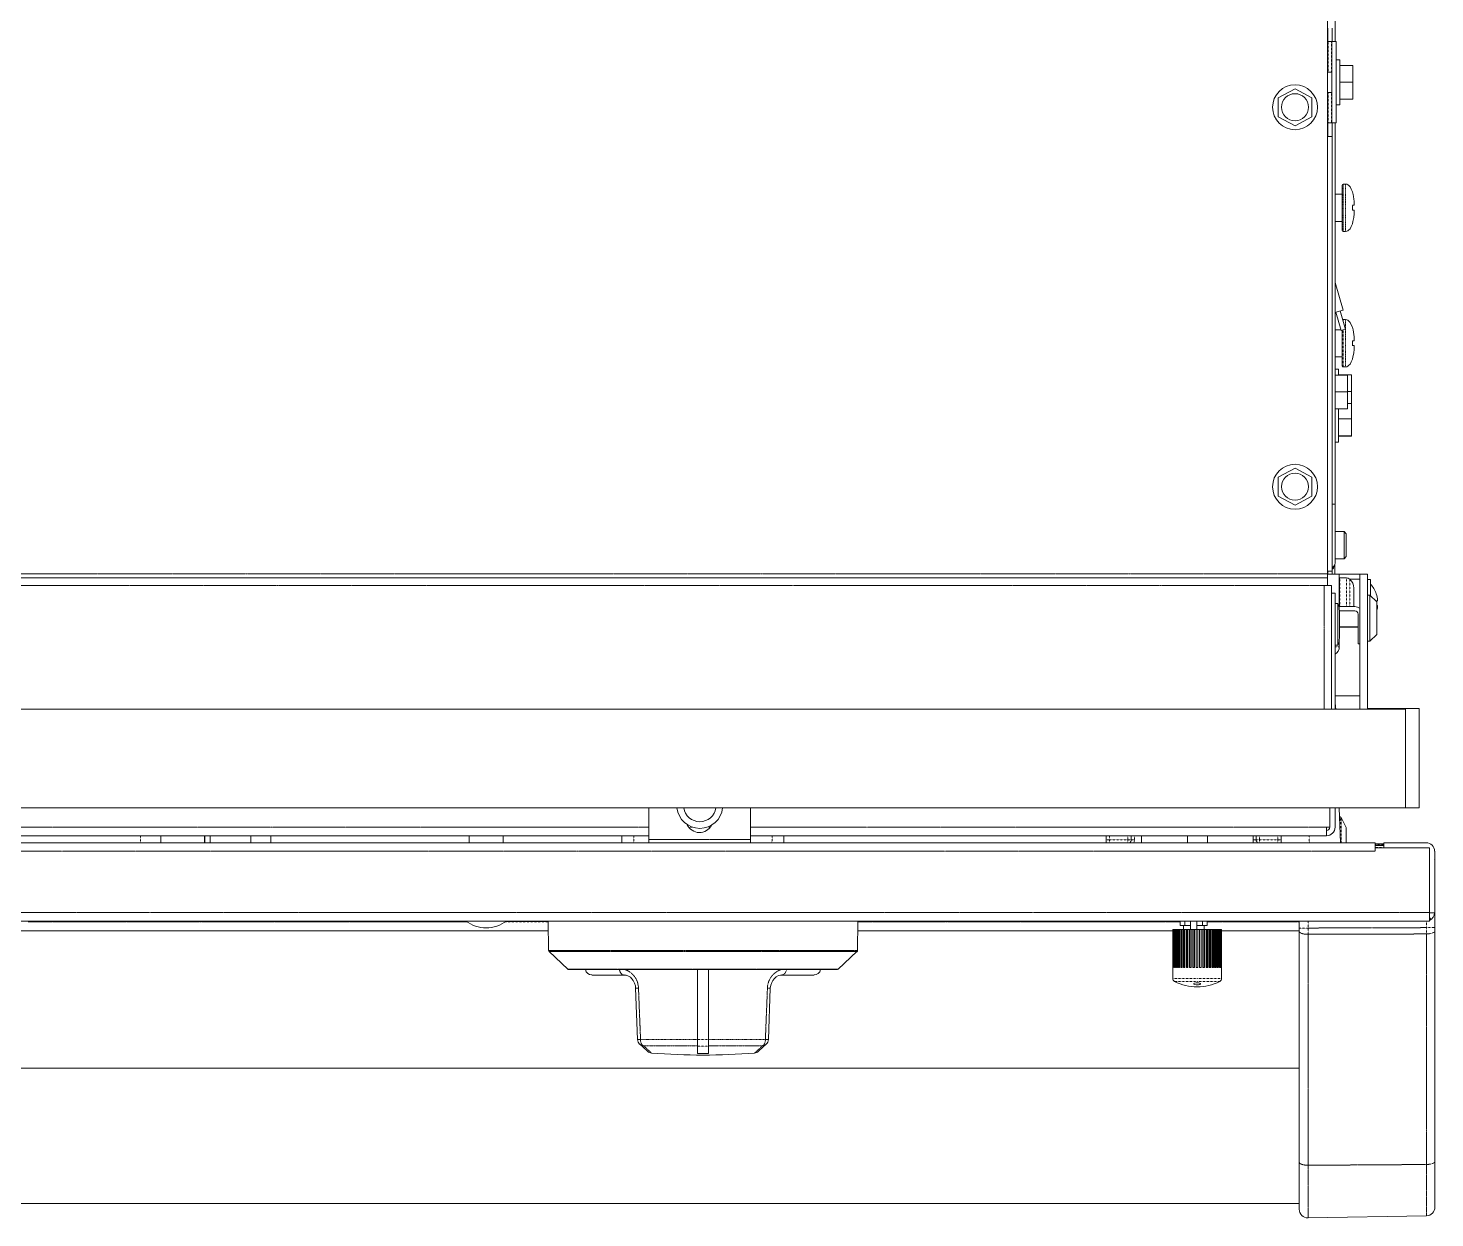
# Model space of a CAD drawing. Header units: millimetres. Extents: x 60499 to 556746, y 248297 to 497145.
# Drawn here: x 507833 to 518730, y 451664 to 460881 of the extents above; entities that cross this region are included whole.
import ezdxf

# ---------------------------------------------------------------- set-up
doc = ezdxf.new("R2010")
doc.units = ezdxf.units.MM
doc.linetypes.add('PHANTOM', pattern=[20, 10, -2, 2, -2, 2, -2])

msp = doc.modelspace()

# ---------------------------------------------------------------- linework, layer by layer
at = {"color": 7, "lineweight": 13, "ltscale": 0.03937}
for p, q in [((517899, 456653), (517899, 468296)), ((517958, 460776), (517958, 467704)), ((517958, 457194), (517958, 460146)), ((517934, 460041), (517934, 456675)), ((494770, 456623), (517899, 456623)), ((518150, 456650), (518150, 455604)), ((518209, 455609), (518209, 456650)), ((517929, 455604), (517929, 456563)), ((517958, 456503), (517958, 455604)), ((494148, 455604), (518503, 455604)), ((518503, 455609), (518503, 454840)), ((518503, 455604), (518503, 454840)), ((518608, 454840), (518608, 455609)), ((494148, 454840), (518503, 454840)), ((494415, 454569), (518269, 454569)), ((512641, 454623), (500043, 454623)), ((517891, 454623), (513428, 454623)), ((518663, 453963), (494021, 453963)), ((507749, 453887), (511861, 453887)), ((514260, 453887), (516700, 453887)), ((518730, 452101), (518730, 453887)), ((517680, 453884), (517680, 452095)), ((512022, 453587), (513061, 453587)), ((513061, 453587), (514099, 453587)), ((517680, 452824), (495004, 452824)), ((517680, 451774), (495004, 451774)), ((517748, 451664), (518665, 451680))]:
    msp.add_line(p, q, dxfattribs=at)
at = {"color": 7, "lineweight": 13, "ltscale": 0.003125}
for p, q in [((517901, 460881), (517901, 460776)), ((517934, 460881), (517934, 460776)), ((517901, 460146), (517901, 460041)), ((517934, 460146), (517934, 460041)), ((517991, 456261), (517991, 456366)), ((517991, 456261), (517991, 456156)), ((518608, 455609), (518503, 455609)), ((518503, 454840), (518608, 454840))]:
    msp.add_line(p, q, dxfattribs=at)
at = {"color": 7, "lineweight": 13, "ltscale": 0.007012}
msp.add_line((517901, 460540), (517901, 460776), dxfattribs=at)
at = {"color": 7, "lineweight": 13, "ltscale": 0.000112519}
for p, q in [((517905, 460776), (517901, 460776)), ((517905, 460146), (517901, 460146))]:
    msp.add_line(p, q, dxfattribs=at)
at = {"color": 7, "linetype": 'PHANTOM', "lineweight": 13, "ltscale": 0.007012}
for p, q in [((517905, 460540), (517905, 460776)), ((517930, 460776), (517930, 460540))]:
    msp.add_line(p, q, dxfattribs=at)
at = {"color": 7, "lineweight": 13, "ltscale": 0.000759756}
for p, q in [((517905, 460776), (517930, 460776)), ((517905, 460146), (517930, 460146))]:
    msp.add_line(p, q, dxfattribs=at)
at = {"color": 7, "lineweight": 13, "ltscale": 5.27449e-05}
for p, q in [((517930, 460776), (517932, 460776)), ((517930, 460146), (517932, 460146))]:
    msp.add_line(p, q, dxfattribs=at)
at = {"color": 7, "lineweight": 13, "ltscale": 0.01875}
for p, q in [((517932, 460146), (517932, 460776)), ((517965, 460146), (517965, 460776))]:
    msp.add_line(p, q, dxfattribs=at)
at = {"color": 7, "lineweight": 13, "ltscale": 0.000990019}
for p, q in [((517965, 460776), (517932, 460776)), ((517965, 460146), (517932, 460146))]:
    msp.add_line(p, q, dxfattribs=at)
at = {"color": 7, "lineweight": 13, "ltscale": 0.000989899}
for p, q in [((517932, 460540), (517899, 460540)), ((517932, 460382), (517899, 460382))]:
    msp.add_line(p, q, dxfattribs=at)
at = {"color": 7, "lineweight": 13, "ltscale": 6.24769e-05}
for p, q in [((517967, 460635), (517965, 460635)), ((517967, 460584), (517965, 460584)), ((517967, 460511), (517965, 460511)), ((517967, 460469), (517965, 460469)), ((517967, 460461), (517965, 460461)), ((517967, 460453), (517965, 460453)), ((517967, 460411), (517965, 460411)), ((517967, 460338), (517965, 460338)), ((517967, 460287), (517965, 460287))]:
    msp.add_line(p, q, dxfattribs=at)
at = {"color": 7, "lineweight": 13, "ltscale": 0.000775074}
for p, q in [((517967, 460635), (517993, 460635)), ((517967, 460287), (517993, 460287)), ((518663, 453963), (518689, 453963))]:
    msp.add_line(p, q, dxfattribs=at)
at = {"color": 7, "lineweight": 13, "ltscale": 0.001516}
for p, q in [((517967, 460584), (517967, 460635)), ((517967, 460287), (517967, 460338))]:
    msp.add_line(p, q, dxfattribs=at)
at = {"color": 7, "lineweight": 13, "ltscale": 0.003659}
for p, q in [((517967, 460461), (517967, 460584)), ((517967, 460338), (517967, 460461))]:
    msp.add_line(p, q, dxfattribs=at)
at = {"color": 7, "lineweight": 13, "ltscale": 0.01035}
msp.add_line((517993, 460635), (517993, 460287), dxfattribs=at)
at = {"color": 7, "lineweight": 13, "ltscale": 0.003}
for p, q in [((517993, 460592), (518094, 460592)), ((517993, 460461), (518094, 460461)), ((517993, 460330), (518094, 460330)), ((517984, 458196), (518085, 458196)), ((517984, 457853), (518085, 457853)), ((517984, 457721), (518085, 457721)), ((517984, 457719), (518085, 457719))]:
    msp.add_line(p, q, dxfattribs=at)
at = {"color": 7, "lineweight": 13, "ltscale": 0.0039}
for p, q in [((518094, 460592), (518094, 460461)), ((518094, 460461), (518094, 460330)), ((518054, 458193), (518054, 458062)), ((518085, 458196), (518085, 458065)), ((518054, 458062), (518054, 457931))]:
    msp.add_line(p, q, dxfattribs=at)
at = {"color": 7, "lineweight": 13, "ltscale": 0.004405}
for p, q in [((517647, 460410), (517516, 460342)), ((517516, 460342), (517516, 460194)), ((517778, 460341), (517647, 460410)), ((517778, 460194), (517778, 460341)), ((517516, 460194), (517647, 460125)), ((517647, 460125), (517778, 460194)), ((517647, 457471), (517516, 457402)), ((517516, 457402), (517516, 457254)), ((517778, 457402), (517647, 457471)), ((517778, 457254), (517778, 457402)), ((517516, 457254), (517647, 457185)), ((517647, 457185), (517778, 457254))]:
    msp.add_line(p, q, dxfattribs=at)
at = {"color": 7, "lineweight": 13, "ltscale": 0.007013}
msp.add_line((517901, 460146), (517901, 460382), dxfattribs=at)
at = {"color": 7, "linetype": 'PHANTOM', "lineweight": 13, "ltscale": 0.007013}
for p, q in [((517905, 460146), (517905, 460382)), ((517930, 460382), (517930, 460146))]:
    msp.add_line(p, q, dxfattribs=at)
at = {"color": 7, "lineweight": 13, "ltscale": 0.001051}
msp.add_line((517899, 460041), (517934, 460041), dxfattribs=at)
at = {"color": 7, "lineweight": 13, "ltscale": 0.010425}
msp.add_line((518013, 459314), (518013, 459664), dxfattribs=at)
at = {"color": 7, "linetype": 'PHANTOM', "lineweight": 13, "ltscale": 0.010925}
for p, q in [((518021, 459306), (518021, 459673)), ((518039, 459306), (518039, 459673)), ((518039, 458256), (518039, 458623))]:
    msp.add_line(p, q, dxfattribs=at)
at = {"color": 7, "lineweight": 13, "ltscale": 0.000524986}
for p, q in [((518021, 459673), (518039, 459673)), ((518021, 459306), (518039, 459306)), ((518021, 458623), (518039, 458623)), ((518021, 458256), (518039, 458256))]:
    msp.add_line(p, q, dxfattribs=at)
at = {"color": 7, "lineweight": 13, "ltscale": 0.00162}
for p, q in [((518013, 459594), (517958, 459594)), ((518013, 459384), (517958, 459384)), ((518013, 458334), (517958, 458334))]:
    msp.add_line(p, q, dxfattribs=at)
at = {"color": 7, "lineweight": 13, "ltscale": 1.4658e-05}
for p, q in [((518091, 459613), (518092, 459613)), ((518092, 459365), (518091, 459365)), ((518091, 458563), (518092, 458563)), ((518092, 458316), (518091, 458316))]:
    msp.add_line(p, q, dxfattribs=at)
at = {"color": 7, "lineweight": 13, "ltscale": 0.000445989}
for p, q in [((518091, 459508), (518106, 459508)), ((518106, 459470), (518091, 459470)), ((518091, 458458), (518106, 458458)), ((518106, 458421), (518091, 458421))]:
    msp.add_line(p, q, dxfattribs=at)
at = {"color": 7, "lineweight": 13, "ltscale": 0.006594}
msp.add_line((518019, 458697), (517958, 458910), dxfattribs=at)
at = {"color": 7, "lineweight": 13, "ltscale": 0.000660647}
msp.add_line((517958, 458679), (517980, 458686), dxfattribs=at)
at = {"color": 7, "lineweight": 13, "ltscale": 0.004429}
for p, q in [((518005, 458538), (517964, 458681)), ((518005, 458538), (517964, 458681)), ((518037, 458547), (517996, 458690))]:
    msp.add_line(p, q, dxfattribs=at)
at = {"color": 7, "lineweight": 13, "ltscale": 0.00123}
msp.add_line((517980, 458686), (518019, 458697), dxfattribs=at)
at = {"color": 7, "linetype": 'PHANTOM', "lineweight": 13, "ltscale": 0.000656368}
msp.add_line((518021, 458601), (518021, 458623), dxfattribs=at)
at = {"color": 7, "lineweight": 13, "ltscale": 0.001328}
msp.add_line((518003, 458544), (517958, 458544), dxfattribs=at)
at = {"color": 7, "lineweight": 13, "ltscale": 0.000492146}
for p, q in [((518005, 458538), (518021, 458543)), ((518021, 458543), (518037, 458547))]:
    msp.add_line(p, q, dxfattribs=at)
at = {"color": 7, "lineweight": 13, "ltscale": 0.008215}
msp.add_line((518013, 458264), (518013, 458540), dxfattribs=at)
at = {"color": 7, "linetype": 'PHANTOM', "lineweight": 13, "ltscale": 0.008536}
msp.add_line((518021, 458256), (518021, 458543), dxfattribs=at)
at = {"color": 7, "lineweight": 13, "ltscale": 0.000775014}
for p, q in [((517958, 458239), (517984, 458239)), ((517958, 457673), (517984, 457673)), ((517873, 456563), (517899, 456563)), ((512641, 454595), (512641, 454569)), ((513428, 454595), (513428, 454569)), ((518269, 454504), (518269, 454530))]:
    msp.add_line(p, q, dxfattribs=at)
at = {"color": 7, "lineweight": 13, "ltscale": 0.002847}
for p, q in [((517958, 458193), (518054, 458193)), ((517958, 458062), (518054, 458062)), ((517958, 457931), (518054, 457931))]:
    msp.add_line(p, q, dxfattribs=at)
at = {"color": 7, "lineweight": 13, "ltscale": 0.00135}
msp.add_line((517984, 458239), (517984, 458193), dxfattribs=at)
at = {"color": 7, "lineweight": 13, "ltscale": 0.000927182}
msp.add_line((518054, 458065), (518085, 458065), dxfattribs=at)
at = {"color": 7, "lineweight": 13, "ltscale": 0.002706}
msp.add_line((518085, 458065), (518085, 457974), dxfattribs=at)
at = {"color": 7, "lineweight": 13, "ltscale": 0.004863}
msp.add_line((517984, 457931), (517984, 457768), dxfattribs=at)
at = {"color": 7, "lineweight": 13, "ltscale": 0.000927302}
msp.add_line((518054, 457974), (518085, 457974), dxfattribs=at)
at = {"color": 7, "lineweight": 13, "ltscale": 0.003591}
msp.add_line((518085, 457974), (518085, 457853), dxfattribs=at)
at = {"color": 7, "lineweight": 13, "ltscale": 0.003928}
msp.add_line((518085, 457853), (518085, 457721), dxfattribs=at)
at = {"color": 7, "lineweight": 13, "ltscale": 0.002834}
msp.add_line((517984, 457673), (517984, 457768), dxfattribs=at)
at = {"color": 7, "lineweight": 13, "ltscale": 6.15758e-05}
msp.add_line((518085, 457721), (518085, 457719), dxfattribs=at)
at = {"color": 7, "lineweight": 13, "ltscale": 0.000719987}
msp.add_line((517934, 457194), (517958, 457194), dxfattribs=at)
at = {"color": 7, "lineweight": 13, "ltscale": 0.013344}
msp.add_line((517958, 456746), (517958, 457194), dxfattribs=at)
at = {"color": 7, "lineweight": 13, "ltscale": 0.00204}
for p, q in [((517958, 456980), (518027, 456980)), ((517958, 456770), (518027, 456770))]:
    msp.add_line(p, q, dxfattribs=at)
at = {"color": 7, "lineweight": 13, "ltscale": 0.001499}
msp.add_line((518027, 456930), (518027, 456980), dxfattribs=at)
at = {"color": 7, "lineweight": 13, "ltscale": 0.000707101}
for p, q in [((518027, 456980), (518044, 456963)), ((518027, 456770), (518044, 456787))]:
    msp.add_line(p, q, dxfattribs=at)
at = {"color": 7, "lineweight": 13, "ltscale": 0.000806793}
msp.add_line((518044, 456936), (518044, 456963), dxfattribs=at)
at = {"color": 7, "lineweight": 13, "ltscale": 0.000452177}
msp.add_line((518044, 456921), (518044, 456936), dxfattribs=at)
at = {"color": 7, "lineweight": 13, "ltscale": 0.004295}
msp.add_line((518027, 456785), (518027, 456930), dxfattribs=at)
at = {"color": 7, "lineweight": 13, "ltscale": 0.000883568}
msp.add_line((518044, 456891), (518044, 456921), dxfattribs=at)
at = {"color": 7, "lineweight": 13, "ltscale": 0.001315}
msp.add_line((518044, 456847), (518044, 456891), dxfattribs=at)
at = {"color": 7, "lineweight": 13, "ltscale": 0.001409}
msp.add_line((518044, 456800), (518044, 456847), dxfattribs=at)
at = {"color": 7, "lineweight": 13, "ltscale": 0.002249}
msp.add_line((517955, 456725), (517955, 456650), dxfattribs=at)
at = {"color": 7, "lineweight": 13, "ltscale": 0.000456502}
msp.add_line((518027, 456785), (518027, 456770), dxfattribs=at)
at = {"color": 7, "lineweight": 13, "ltscale": 0.000383512}
msp.add_line((518044, 456787), (518044, 456800), dxfattribs=at)
at = {"color": 7, "linetype": 'PHANTOM', "lineweight": 13, "ltscale": 0.03937}
for p, q in [((517899, 456653), (494770, 456653)), ((494797, 456563), (517873, 456563)), ((517873, 455604), (517873, 456563)), ((512641, 454690), (500043, 454690)), ((517891, 454690), (513428, 454690)), ((512641, 454595), (513428, 454595)), ((494415, 454504), (518269, 454504)), ((518689, 454029), (493995, 454029)), ((507833, 453956), (511234, 453956)), ((514261, 453956), (516757, 453956)), ((516967, 453956), (517680, 453956)), ((517748, 453909), (518665, 453912)), ((517748, 453861), (518665, 453863)), ((517748, 453861), (517748, 452071)), ((518665, 452077), (518665, 453863)), ((513061, 453735), (511864, 453735)), ((513061, 453726), (511868, 453726)), ((514257, 453735), (513061, 453735)), ((514253, 453726), (513061, 453726)), ((512013, 453591), (513061, 453591)), ((513061, 453591), (514108, 453591)), ((518665, 452077), (517748, 452071))]:
    msp.add_line(p, q, dxfattribs=at)
at = {"color": 7, "lineweight": 13, "ltscale": 0.001042}
msp.add_line((517899, 456675), (517934, 456675), dxfattribs=at)
at = {"color": 7, "lineweight": 13, "ltscale": 0.000887473}
msp.add_line((517899, 456623), (517899, 456653), dxfattribs=at)
at = {"color": 7, "lineweight": 13, "ltscale": 0.002705}
msp.add_line((517899, 456650), (517990, 456650), dxfattribs=at)
at = {"color": 7, "lineweight": 13, "ltscale": 0.001775}
msp.add_line((517899, 456623), (517899, 456563), dxfattribs=at)
at = {"color": 7, "lineweight": 13, "ltscale": 0.000750264}
for p, q in [((517901, 456675), (517901, 456650)), ((517934, 456675), (517934, 456650))]:
    msp.add_line(p, q, dxfattribs=at)
at = {"color": 7, "lineweight": 13, "ltscale": 0.000287071}
msp.add_line((517941, 456704), (517934, 456697), dxfattribs=at)
at = {"color": 7, "lineweight": 13, "ltscale": 0.001179}
for p, q in [((517936, 456689), (517936, 456650)), ((518102, 456484), (518102, 456444))]:
    msp.add_line(p, q, dxfattribs=at)
at = {"color": 7, "lineweight": 13, "ltscale": 0.000147241}
msp.add_line((517947, 456705), (517947, 456710), dxfattribs=at)
at = {"color": 7, "lineweight": 13, "ltscale": 0.007447}
msp.add_line((517990, 456400), (517990, 456650), dxfattribs=at)
at = {"color": 7, "lineweight": 13, "ltscale": 0.004765}
msp.add_line((518150, 456650), (517990, 456650), dxfattribs=at)
at = {"color": 7, "linetype": 'PHANTOM', "lineweight": 13, "ltscale": 0.003527}
for p, q in [((517994, 456622), (517994, 456503)), ((518046, 456622), (518046, 456503))]:
    msp.add_line(p, q, dxfattribs=at)
at = {"color": 7, "lineweight": 13, "ltscale": 0.001537}
msp.add_line((518046, 456622), (517994, 456622), dxfattribs=at)
at = {"color": 7, "linetype": 'PHANTOM', "lineweight": 13, "ltscale": 0.003302}
msp.add_line((518071, 456612), (518071, 456501), dxfattribs=at)
at = {"color": 7, "lineweight": 13, "ltscale": 0.002336}
msp.add_line((518150, 456611), (518072, 456611), dxfattribs=at)
at = {"color": 7, "lineweight": 13, "ltscale": 0.00175}
msp.add_line((518209, 456650), (518150, 456650), dxfattribs=at)
at = {"color": 7, "lineweight": 13, "ltscale": 0.000674991}
msp.add_line((518209, 456610), (518232, 456610), dxfattribs=at)
at = {"color": 7, "lineweight": 13, "ltscale": 0.003787}
msp.add_line((518232, 456610), (518232, 456483), dxfattribs=at)
at = {"color": 7, "lineweight": 13, "ltscale": 0.000242939}
msp.add_line((517899, 456563), (517907, 456563), dxfattribs=at)
at = {"color": 7, "lineweight": 13, "ltscale": 0.000644594}
msp.add_line((517907, 456563), (517929, 456563), dxfattribs=at)
at = {"color": 7, "lineweight": 13, "ltscale": 0.00085293}
msp.add_line((517958, 456503), (517929, 456503), dxfattribs=at)
at = {"color": 7, "linetype": 'PHANTOM', "lineweight": 13, "ltscale": 0.003082}
for p, q in [((517994, 456503), (517994, 456400)), ((518046, 456503), (518046, 456400))]:
    msp.add_line(p, q, dxfattribs=at)
at = {"color": 7, "linetype": 'PHANTOM', "lineweight": 13, "ltscale": 0.003009}
msp.add_line((518071, 456501), (518071, 456400), dxfattribs=at)
at = {"color": 7, "lineweight": 13, "ltscale": 0.000693073}
msp.add_line((518102, 456542), (518102, 456518), dxfattribs=at)
at = {"color": 7, "lineweight": 13, "ltscale": 0.00103}
msp.add_line((518102, 456518), (518102, 456484), dxfattribs=at)
at = {"color": 7, "lineweight": 13, "ltscale": 0.00062501}
for p, q in [((517979, 456422), (517958, 456422)), ((517979, 456422), (517958, 456422)), ((517979, 456100), (517958, 456100))]:
    msp.add_line(p, q, dxfattribs=at)
at = {"color": 7, "lineweight": 13, "ltscale": 0.004787}
for p, q in [((517979, 456261), (517979, 456422)), ((517979, 456100), (517979, 456261))]:
    msp.add_line(p, q, dxfattribs=at)
at = {"color": 7, "lineweight": 13, "ltscale": 0.003656}
msp.add_line((517987, 456400), (518110, 456400), dxfattribs=at)
at = {"color": 7, "lineweight": 13, "ltscale": 0.001323}
msp.add_line((518102, 456444), (518102, 456400), dxfattribs=at)
at = {"color": 7, "lineweight": 13, "ltscale": 0.000550037}
for p, q in [((518227, 456487), (518209, 456487)), ((518227, 456487), (518209, 456487)), ((518227, 456131), (518209, 456131))]:
    msp.add_line(p, q, dxfattribs=at)
at = {"color": 7, "lineweight": 13, "ltscale": 0.009518}
msp.add_line((518227, 456487), (518227, 456168), dxfattribs=at)
at = {"color": 7, "lineweight": 13, "ltscale": 0.002227}
for p, q in [((518280, 456435), (518227, 456487)), ((518280, 456435), (518227, 456487)), ((518280, 456183), (518227, 456131))]:
    msp.add_line(p, q, dxfattribs=at)
at = {"color": 7, "lineweight": 13, "ltscale": 2.56516e-05}
msp.add_line((518276, 456499), (518275, 456499), dxfattribs=at)
at = {"color": 7, "lineweight": 13, "ltscale": 0.000353595}
msp.add_line((518287, 456445), (518275, 456445), dxfattribs=at)
at = {"color": 7, "lineweight": 13, "ltscale": 0.006696}
msp.add_line((518280, 456435), (518280, 456210), dxfattribs=at)
at = {"color": 7, "lineweight": 13, "ltscale": 0.000202209}
msp.add_line((518280, 456407), (518287, 456407), dxfattribs=at)
at = {"color": 7, "lineweight": 13, "ltscale": 0.003525}
msp.add_line((518110, 456366), (517991, 456366), dxfattribs=at)
at = {"color": 7, "lineweight": 13, "ltscale": 0.006775}
msp.add_line((518136, 456340), (518136, 456112), dxfattribs=at)
at = {"color": 7, "lineweight": 13, "ltscale": 0.0043}
for p, q in [((518136, 456242), (517991, 456242)), ((518136, 456240), (517991, 456240))]:
    msp.add_line(p, q, dxfattribs=at)
at = {"color": 7, "lineweight": 13, "ltscale": 0.000778679}
msp.add_line((518280, 456183), (518280, 456210), dxfattribs=at)
at = {"color": 7, "linetype": 'PHANTOM', "lineweight": 13, "ltscale": 0.000965088}
msp.add_line((517958, 456088), (517990, 456088), dxfattribs=at)
at = {"color": 7, "lineweight": 13, "ltscale": 0.001508}
msp.add_line((517990, 456088), (517990, 456139), dxfattribs=at)
at = {"color": 7, "lineweight": 13, "ltscale": 0.000430009}
msp.add_line((518150, 456112), (518136, 456112), dxfattribs=at)
at = {"color": 7, "lineweight": 13, "ltscale": 0.001107}
msp.add_line((518227, 456131), (518227, 456168), dxfattribs=at)
at = {"color": 7, "lineweight": 13, "ltscale": 0.00573}
msp.add_line((518150, 455709), (517958, 455709), dxfattribs=at)
at = {"color": 7, "lineweight": 13, "ltscale": 0.000537749}
msp.add_line((517962, 455604), (517961, 455622), dxfattribs=at)
at = {"color": 7, "lineweight": 13, "ltscale": 0.00875}
for p, q in [((518209, 455609), (518503, 455609)), ((516700, 453603), (516700, 453897)), ((516701, 453603), (516701, 453897)), ((516702, 453603), (516702, 453897)), ((516704, 453603), (516704, 453897)), ((516707, 453603), (516707, 453897)), ((516711, 453603), (516711, 453897)), ((516716, 453603), (516716, 453897)), ((516722, 453603), (516722, 453897)), ((516728, 453603), (516728, 453897)), ((516736, 453603), (516736, 453897)), ((516736, 453897), (516736, 453603)), ((516744, 453603), (516744, 453897)), ((516750, 453897), (516750, 453603)), ((516752, 453603), (516752, 453897)), ((516762, 453603), (516762, 453897)), ((516768, 453897), (516768, 453603)), ((516772, 453603), (516772, 453897)), ((516783, 453603), (516783, 453897)), ((516787, 453897), (516787, 453603)), ((516794, 453603), (516794, 453897)), ((516805, 453603), (516805, 453897)), ((516809, 453897), (516809, 453603)), ((516817, 453603), (516817, 453897)), ((516830, 453603), (516830, 453897)), ((516832, 453897), (516832, 453603)), ((516842, 453603), (516842, 453897)), ((516855, 453603), (516855, 453897)), ((516857, 453897), (516857, 453603)), ((516868, 453603), (516868, 453897)), ((516881, 453603), (516881, 453897)), ((516882, 453897), (516882, 453603)), ((516894, 453897), (516894, 453603)), ((516895, 453603), (516895, 453897)), ((516908, 453603), (516908, 453897)), ((516919, 453897), (516919, 453603)), ((516921, 453603), (516921, 453897)), ((516934, 453603), (516934, 453897)), ((516944, 453897), (516944, 453603)), ((516946, 453603), (516946, 453897)), ((516959, 453603), (516959, 453897)), ((516967, 453897), (516967, 453603)), ((516971, 453603), (516971, 453897)), ((516983, 453603), (516983, 453897)), ((516989, 453897), (516989, 453603)), ((516994, 453603), (516994, 453897)), ((517005, 453603), (517005, 453897)), ((517009, 453897), (517009, 453603)), ((517015, 453603), (517015, 453897)), ((517024, 453603), (517024, 453897)), ((517027, 453897), (517027, 453603)), ((517033, 453603), (517033, 453897)), ((517041, 453603), (517041, 453897)), ((517042, 453897), (517042, 453603)), ((517049, 453603), (517049, 453897)), ((517056, 453603), (517056, 453897)), ((517061, 453603), (517061, 453897)), ((517066, 453603), (517066, 453897)), ((517071, 453603), (517071, 453897)), ((517074, 453603), (517074, 453897)), ((517076, 453603), (517076, 453897)), ((517078, 453603), (517078, 453897)), ((517078, 453603), (517078, 453897))]:
    msp.add_line(p, q, dxfattribs=at)
at = {"color": 7, "lineweight": 13, "ltscale": 0.00729}
for p, q in [((512641, 454840), (512641, 454595)), ((513428, 454595), (513428, 454840))]:
    msp.add_line(p, q, dxfattribs=at)
at = {"color": 7, "lineweight": 13, "ltscale": 0.004477}
for p, q in [((517917, 454690), (517917, 454840)), ((517958, 454690), (517958, 454840))]:
    msp.add_line(p, q, dxfattribs=at)
at = {"color": 7, "lineweight": 13, "ltscale": 0.008069}
msp.add_line((517998, 454569), (517988, 454840), dxfattribs=at)
at = {"color": 7, "lineweight": 13, "ltscale": 0.000159316}
msp.add_line((517991, 454771), (517996, 454771), dxfattribs=at)
at = {"color": 7, "linetype": 'PHANTOM', "lineweight": 13, "ltscale": 0.004565}
msp.add_line((517996, 454771), (517996, 454617), dxfattribs=at)
at = {"color": 7, "linetype": 'PHANTOM', "lineweight": 13, "ltscale": 0.005864}
msp.add_line((518004, 454766), (518004, 454569), dxfattribs=at)
at = {"color": 7, "lineweight": 13, "ltscale": 0.002582}
msp.add_line((518042, 454689), (518004, 454766), dxfattribs=at)
at = {"color": 7, "linetype": 'PHANTOM', "lineweight": 13, "ltscale": 0.000832085}
msp.add_line((512978, 454690), (512950, 454690), dxfattribs=at)
at = {"color": 7, "linetype": 'PHANTOM', "lineweight": 13, "ltscale": 0.00068208}
msp.add_line((513117, 454690), (513094, 454690), dxfattribs=at)
at = {"color": 7, "lineweight": 13, "ltscale": 0.001975}
for p, q in [((517891, 454690), (517891, 454623)), ((518689, 453963), (518689, 454029))]:
    msp.add_line(p, q, dxfattribs=at)
at = {"color": 7, "lineweight": 13, "ltscale": 0.000774954}
msp.add_line((517891, 454690), (517917, 454690), dxfattribs=at)
at = {"color": 7, "linetype": 'PHANTOM', "lineweight": 13, "ltscale": 0.003558}
msp.add_line((518042, 454569), (518042, 454689), dxfattribs=at)
at = {"color": 7, "lineweight": 13, "ltscale": 0.003447}
msp.add_line((518043, 454569), (518043, 454685), dxfattribs=at)
at = {"color": 7, "linetype": 'PHANTOM', "lineweight": 13, "ltscale": 0.001613}
for p, q in [((508704, 454569), (508704, 454623)), ((512526, 454569), (512525, 454623)), ((513595, 454569), (513596, 454623)), ((517758, 454569), (517756, 454623))]:
    msp.add_line(p, q, dxfattribs=at)
at = {"color": 7, "lineweight": 13, "ltscale": 0.001613}
for p, q in [((508861, 454569), (508861, 454623)), ((509198, 454623), (509198, 454569)), ((509201, 454569), (509201, 454623)), ((509242, 454569), (509242, 454623)), ((509557, 454623), (509557, 454569)), ((509557, 454623), (509557, 454569)), ((509713, 454623), (509713, 454569)), ((511250, 454623), (511250, 454569)), ((511512, 454623), (511512, 454569)), ((512433, 454569), (512432, 454623)), ((513687, 454569), (513688, 454623)), ((516457, 454623), (516457, 454569)), ((516813, 454623), (516813, 454569)), ((516969, 454623), (516969, 454569)), ((517322, 454623), (517322, 454569))]:
    msp.add_line(p, q, dxfattribs=at)
at = {"color": 7, "lineweight": 13, "ltscale": 0.000927362}
for p, q in [((516185, 454592), (516185, 454623)), ((516378, 454623), (516378, 454592)), ((517346, 454592), (517346, 454623)), ((517539, 454623), (517539, 454592))]:
    msp.add_line(p, q, dxfattribs=at)
at = {"color": 7, "lineweight": 13, "ltscale": 0.000685144}
for p, q in [((516185, 454592), (516185, 454569)), ((517539, 454569), (517539, 454592))]:
    msp.add_line(p, q, dxfattribs=at)
at = {"color": 7, "linetype": 'PHANTOM', "lineweight": 13, "ltscale": 0.000750024}
for p, q in [((516210, 454592), (516185, 454592)), ((516353, 454592), (516378, 454592)), ((517346, 454592), (517371, 454592))]:
    msp.add_line(p, q, dxfattribs=at)
at = {"color": 7, "linetype": 'PHANTOM', "lineweight": 13, "ltscale": 0.000927362}
for p, q in [((516210, 454592), (516210, 454623)), ((516353, 454623), (516353, 454592)), ((516403, 454623), (516403, 454592)), ((517371, 454623), (517371, 454592)), ((517514, 454623), (517514, 454592))]:
    msp.add_line(p, q, dxfattribs=at)
at = {"color": 7, "linetype": 'PHANTOM', "lineweight": 13, "ltscale": 0.00425}
for p, q in [((516210, 454592), (516353, 454592)), ((517371, 454592), (517514, 454592))]:
    msp.add_line(p, q, dxfattribs=at)
at = {"color": 7, "linetype": 'PHANTOM', "lineweight": 13, "ltscale": 0.000685084}
for p, q in [((516210, 454569), (516210, 454592)), ((516353, 454569), (516353, 454592)), ((517371, 454569), (517371, 454592)), ((517514, 454569), (517514, 454592))]:
    msp.add_line(p, q, dxfattribs=at)
at = {"color": 7, "linetype": 'PHANTOM', "lineweight": 13, "ltscale": 0.000749963}
for p, q in [((516378, 454592), (516403, 454592)), ((517514, 454592), (517539, 454592))]:
    msp.add_line(p, q, dxfattribs=at)
at = {"color": 7, "linetype": 'PHANTOM', "lineweight": 13, "ltscale": 0.000707551}
msp.add_line((517346, 454592), (517322, 454592), dxfattribs=at)
at = {"color": 7, "lineweight": 13, "ltscale": 0.000859598}
msp.add_line((518269, 454540), (518269, 454569), dxfattribs=at)
at = {"color": 7, "lineweight": 13, "ltscale": 0.001489}
msp.add_line((518319, 454561), (518269, 454561), dxfattribs=at)
at = {"color": 7, "linetype": 'PHANTOM', "lineweight": 13, "ltscale": 0.001487}
msp.add_line((518319, 454556), (518269, 454556), dxfattribs=at)
at = {"color": 7, "lineweight": 13, "ltscale": 0.00109}
msp.add_line((518269, 454504), (518269, 454540), dxfattribs=at)
at = {"color": 7, "lineweight": 13, "ltscale": 0.001052}
msp.add_line((518285, 454548), (518320, 454548), dxfattribs=at)
at = {"color": 7, "lineweight": 13, "ltscale": 0.001037}
msp.add_line((518320, 454548), (518286, 454548), dxfattribs=at)
at = {"color": 7, "lineweight": 13, "ltscale": 2.58919e-05}
msp.add_line((518320, 454561), (518319, 454561), dxfattribs=at)
at = {"color": 7, "linetype": 'PHANTOM', "lineweight": 13, "ltscale": 2.81146e-05}
msp.add_line((518320, 454556), (518319, 454556), dxfattribs=at)
at = {"color": 7, "lineweight": 13, "ltscale": 0.000437339}
msp.add_line((518335, 454561), (518320, 454561), dxfattribs=at)
at = {"color": 7, "linetype": 'PHANTOM', "lineweight": 13, "ltscale": 0.000437459}
msp.add_line((518335, 454556), (518320, 454556), dxfattribs=at)
at = {"color": 7, "lineweight": 13, "ltscale": 0.000423401}
msp.add_line((518320, 454548), (518335, 454548), dxfattribs=at)
at = {"color": 7, "lineweight": 13, "ltscale": 0.000423281}
msp.add_line((518335, 454548), (518320, 454548), dxfattribs=at)
at = {"color": 7, "lineweight": 13, "ltscale": 0.001175}
for p, q in [((518335, 454569), (518335, 454530)), ((518689, 454028), (518729, 454028))]:
    msp.add_line(p, q, dxfattribs=at)
at = {"color": 7, "lineweight": 13, "ltscale": 0.009775}
for p, q in [((518335, 454569), (518663, 454569)), ((518335, 454530), (518663, 454530))]:
    msp.add_line(p, q, dxfattribs=at)
at = {"color": 7, "linetype": 'PHANTOM', "lineweight": 13, "ltscale": 0.001535}
for p, q in [((518269, 454534), (518320, 454534)), ((518269, 454533), (518320, 454533))]:
    msp.add_line(p, q, dxfattribs=at)
at = {"color": 7, "lineweight": 13, "ltscale": 0.0125}
msp.add_line((518269, 454530), (518689, 454530), dxfattribs=at)
at = {"color": 7, "linetype": 'PHANTOM', "lineweight": 13, "ltscale": 0.00042268}
for p, q in [((518320, 454534), (518335, 454534)), ((518320, 454533), (518335, 454533))]:
    msp.add_line(p, q, dxfattribs=at)
at = {"color": 7, "lineweight": 13, "ltscale": 0.0149}
msp.add_line((518689, 454530), (518689, 454029), dxfattribs=at)
at = {"color": 7, "lineweight": 13, "ltscale": 0.01415}
msp.add_line((518729, 454504), (518729, 454028), dxfattribs=at)
at = {"color": 7, "linetype": 'PHANTOM', "lineweight": 13, "ltscale": 3.88078e-05}
msp.add_line((518730, 454428), (518729, 454428), dxfattribs=at)
at = {"color": 7, "lineweight": 13, "ltscale": 0.015365}
msp.add_line((518730, 453912), (518730, 454428), dxfattribs=at)
at = {"color": 7, "lineweight": 13, "ltscale": 0.013975}
msp.add_line((518730, 453956), (518730, 454425), dxfattribs=at)
at = {"color": 7, "linetype": 'PHANTOM', "lineweight": 13, "ltscale": 0.009895}
msp.add_line((511528, 453956), (511860, 453956), dxfattribs=at)
at = {"color": 7, "lineweight": 13, "ltscale": 0.00678}
for p, q in [((511864, 453735), (511860, 453963)), ((514257, 453735), (514261, 453963))]:
    msp.add_line(p, q, dxfattribs=at)
at = {"color": 7, "lineweight": 13, "ltscale": 1.08133e-05}
msp.add_line((516701, 453897), (516700, 453897), dxfattribs=at)
at = {"color": 7, "lineweight": 13, "ltscale": 3.80869e-05}
msp.add_line((516702, 453897), (516701, 453897), dxfattribs=at)
at = {"color": 7, "lineweight": 13, "ltscale": 6.53004e-05}
for p, q in [((516704, 453897), (516702, 453897)), ((516704, 453603), (516702, 453603))]:
    msp.add_line(p, q, dxfattribs=at)
at = {"color": 7, "lineweight": 13, "ltscale": 9.21535e-05}
msp.add_line((516707, 453897), (516704, 453897), dxfattribs=at)
at = {"color": 7, "lineweight": 13, "ltscale": 0.000118526}
for p, q in [((516711, 453897), (516707, 453897)), ((516711, 453603), (516707, 453603))]:
    msp.add_line(p, q, dxfattribs=at)
at = {"color": 7, "lineweight": 13, "ltscale": 0.000144358}
msp.add_line((516716, 453897), (516711, 453897), dxfattribs=at)
at = {"color": 7, "lineweight": 13, "ltscale": 0.000169469}
for p, q in [((516722, 453897), (516716, 453897)), ((516722, 453603), (516716, 453603))]:
    msp.add_line(p, q, dxfattribs=at)
at = {"color": 7, "lineweight": 13, "ltscale": 0.000193799}
msp.add_line((516728, 453897), (516722, 453897), dxfattribs=at)
at = {"color": 7, "lineweight": 13, "ltscale": 0.000213022}
msp.add_line((516736, 453897), (516728, 453897), dxfattribs=at)
at = {"color": 7, "lineweight": 13, "ltscale": 0.000239395}
msp.add_line((516744, 453897), (516736, 453897), dxfattribs=at)
at = {"color": 7, "lineweight": 13, "ltscale": 0.000192717}
msp.add_line((516750, 453897), (516744, 453897), dxfattribs=at)
at = {"color": 7, "lineweight": 13, "ltscale": 6.77634e-05}
msp.add_line((516752, 453897), (516750, 453897), dxfattribs=at)
at = {"color": 7, "lineweight": 13, "ltscale": 0.000280425}
msp.add_line((516762, 453897), (516752, 453897), dxfattribs=at)
at = {"color": 7, "lineweight": 13, "ltscale": 0.001015}
for p, q in [((516757, 453929), (516757, 453963)), ((516794, 453963), (516794, 453929)), ((516837, 453963), (516837, 453929)), ((516887, 453963), (516887, 453929)), ((516930, 453963), (516930, 453929)), ((516967, 453963), (516967, 453929))]:
    msp.add_line(p, q, dxfattribs=at)
at = {"color": 7, "lineweight": 13, "ltscale": 0.001094}
for p, q in [((516757, 453929), (516794, 453929)), ((516967, 453929), (516930, 453929))]:
    msp.add_line(p, q, dxfattribs=at)
at = {"color": 7, "lineweight": 13, "ltscale": 0.000168628}
msp.add_line((516768, 453897), (516762, 453897), dxfattribs=at)
at = {"color": 7, "lineweight": 13, "ltscale": 0.00013018}
msp.add_line((516772, 453897), (516768, 453897), dxfattribs=at)
at = {"color": 7, "lineweight": 13, "ltscale": 0.000315929}
msp.add_line((516783, 453897), (516772, 453897), dxfattribs=at)
at = {"color": 7, "lineweight": 13, "ltscale": 0.007847}
msp.add_line((517036, 453897), (516773, 453897), dxfattribs=at)
at = {"color": 7, "lineweight": 13, "ltscale": 0.000960102}
for p, q in [((516782, 453929), (516782, 453897)), ((516837, 453929), (516837, 453897)), ((516887, 453929), (516887, 453897)), ((516942, 453897), (516942, 453929))]:
    msp.add_line(p, q, dxfattribs=at)
at = {"color": 7, "lineweight": 13, "ltscale": 0.000141354}
msp.add_line((516787, 453897), (516783, 453897), dxfattribs=at)
at = {"color": 7, "lineweight": 13, "ltscale": 0.000190074}
msp.add_line((516794, 453897), (516787, 453897), dxfattribs=at)
at = {"color": 7, "lineweight": 13, "ltscale": 0.001281}
for p, q in [((516794, 453929), (516837, 453929)), ((516887, 453929), (516930, 453929))]:
    msp.add_line(p, q, dxfattribs=at)
at = {"color": 7, "lineweight": 13, "ltscale": 0.000345245}
msp.add_line((516805, 453897), (516794, 453897), dxfattribs=at)
at = {"color": 7, "lineweight": 13, "ltscale": 0.000111317}
msp.add_line((516809, 453897), (516805, 453897), dxfattribs=at)
at = {"color": 7, "lineweight": 13, "ltscale": 0.000246183}
msp.add_line((516817, 453897), (516809, 453897), dxfattribs=at)
at = {"color": 7, "lineweight": 13, "ltscale": 0.000367893}
msp.add_line((516830, 453897), (516817, 453897), dxfattribs=at)
at = {"color": 7, "lineweight": 13, "ltscale": 7.90573e-05}
msp.add_line((516832, 453897), (516830, 453897), dxfattribs=at)
at = {"color": 7, "lineweight": 13, "ltscale": 0.000297006}
msp.add_line((516842, 453897), (516832, 453897), dxfattribs=at)
at = {"color": 7, "lineweight": 13, "ltscale": 9.37154e-06}
msp.add_line((516837, 453929), (516837, 453929), dxfattribs=at)
at = {"color": 7, "lineweight": 13, "ltscale": 0.000383452}
msp.add_line((516855, 453897), (516842, 453897), dxfattribs=at)
at = {"color": 7, "lineweight": 13, "ltscale": 4.52357e-05}
msp.add_line((516857, 453897), (516855, 453897), dxfattribs=at)
at = {"color": 7, "lineweight": 13, "ltscale": 0.000342962}
msp.add_line((516868, 453897), (516857, 453897), dxfattribs=at)
at = {"color": 7, "lineweight": 13, "ltscale": 0.000391502}
msp.add_line((516881, 453897), (516868, 453897), dxfattribs=at)
at = {"color": 7, "lineweight": 13, "ltscale": 1.0573e-05}
msp.add_line((516882, 453897), (516881, 453897), dxfattribs=at)
at = {"color": 7, "lineweight": 13, "ltscale": 0.000375162}
msp.add_line((516894, 453897), (516882, 453897), dxfattribs=at)
at = {"color": 7, "lineweight": 13, "ltscale": 9.43161e-06}
msp.add_line((516887, 453929), (516887, 453929), dxfattribs=at)
at = {"color": 7, "lineweight": 13, "ltscale": 6.84843e-06}
msp.add_line((516894, 453897), (516895, 453897), dxfattribs=at)
at = {"color": 7, "lineweight": 13, "ltscale": 0.000391863}
msp.add_line((516895, 453897), (516908, 453897), dxfattribs=at)
at = {"color": 7, "lineweight": 13, "ltscale": 0.000347588}
msp.add_line((516919, 453897), (516908, 453897), dxfattribs=at)
at = {"color": 7, "lineweight": 13, "ltscale": 4.15712e-05}
msp.add_line((516919, 453897), (516921, 453897), dxfattribs=at)
at = {"color": 7, "lineweight": 13, "ltscale": 0.000384594}
msp.add_line((516921, 453897), (516934, 453897), dxfattribs=at)
at = {"color": 7, "lineweight": 13, "ltscale": 0.000302292}
msp.add_line((516944, 453897), (516934, 453897), dxfattribs=at)
at = {"color": 7, "lineweight": 13, "ltscale": 7.54529e-05}
msp.add_line((516944, 453897), (516946, 453897), dxfattribs=at)
at = {"color": 7, "lineweight": 13, "ltscale": 0.000369936}
msp.add_line((516946, 453897), (516959, 453897), dxfattribs=at)
at = {"color": 7, "lineweight": 13, "ltscale": 0.00025195}
msp.add_line((516967, 453897), (516959, 453897), dxfattribs=at)
at = {"color": 7, "lineweight": 13, "ltscale": 0.000107893}
msp.add_line((516967, 453897), (516971, 453897), dxfattribs=at)
at = {"color": 7, "lineweight": 13, "ltscale": 0.000348069}
msp.add_line((516971, 453897), (516983, 453897), dxfattribs=at)
at = {"color": 7, "lineweight": 13, "ltscale": 0.000196202}
msp.add_line((516989, 453897), (516983, 453897), dxfattribs=at)
at = {"color": 7, "lineweight": 13, "ltscale": 0.00013829}
msp.add_line((516989, 453897), (516994, 453897), dxfattribs=at)
at = {"color": 7, "lineweight": 13, "ltscale": 0.000319353}
msp.add_line((516994, 453897), (517005, 453897), dxfattribs=at)
at = {"color": 7, "lineweight": 13, "ltscale": 0.000136728}
msp.add_line((517009, 453897), (517005, 453897), dxfattribs=at)
at = {"color": 7, "lineweight": 13, "ltscale": 0.000165924}
msp.add_line((517009, 453897), (517015, 453897), dxfattribs=at)
at = {"color": 7, "lineweight": 13, "ltscale": 0.00028439}
msp.add_line((517015, 453897), (517024, 453897), dxfattribs=at)
at = {"color": 7, "lineweight": 13, "ltscale": 7.44917e-05}
msp.add_line((517027, 453897), (517024, 453897), dxfattribs=at)
at = {"color": 7, "lineweight": 13, "ltscale": 0.000190314}
msp.add_line((517027, 453897), (517033, 453897), dxfattribs=at)
at = {"color": 7, "lineweight": 13, "ltscale": 0.00024402}
msp.add_line((517033, 453897), (517041, 453897), dxfattribs=at)
at = {"color": 7, "lineweight": 13, "ltscale": 1.04529e-05}
msp.add_line((517042, 453897), (517041, 453897), dxfattribs=at)
at = {"color": 7, "lineweight": 13, "ltscale": 0.00021098}
msp.add_line((517042, 453897), (517049, 453897), dxfattribs=at)
at = {"color": 7, "lineweight": 13, "ltscale": 0.000198845}
msp.add_line((517049, 453897), (517056, 453897), dxfattribs=at)
at = {"color": 7, "lineweight": 13, "ltscale": 0.000174815}
for p, q in [((517056, 453897), (517061, 453897)), ((517061, 453603), (517056, 453603))]:
    msp.add_line(p, q, dxfattribs=at)
at = {"color": 7, "lineweight": 13, "ltscale": 0.000149704}
msp.add_line((517061, 453897), (517066, 453897), dxfattribs=at)
at = {"color": 7, "lineweight": 13, "ltscale": 0.000124113}
for p, q in [((517066, 453897), (517071, 453897)), ((517071, 453603), (517066, 453603))]:
    msp.add_line(p, q, dxfattribs=at)
at = {"color": 7, "lineweight": 13, "ltscale": 9.78605e-05}
msp.add_line((517071, 453897), (517074, 453897), dxfattribs=at)
at = {"color": 7, "lineweight": 13, "ltscale": 7.10675e-05}
for p, q in [((517074, 453897), (517076, 453897)), ((517076, 453603), (517074, 453603))]:
    msp.add_line(p, q, dxfattribs=at)
at = {"color": 7, "lineweight": 13, "ltscale": 4.39741e-05}
msp.add_line((517076, 453897), (517078, 453897), dxfattribs=at)
at = {"color": 7, "lineweight": 13, "ltscale": 1.65804e-05}
for p, q in [((517078, 453897), (517078, 453897)), ((517078, 453603), (517078, 453603))]:
    msp.add_line(p, q, dxfattribs=at)
at = {"color": 7, "lineweight": 13, "ltscale": 0.01125}
msp.add_line((517078, 453519), (517078, 453897), dxfattribs=at)
at = {"color": 7, "lineweight": 13, "ltscale": 0.017915}
msp.add_line((517078, 453887), (517680, 453887), dxfattribs=at)
at = {"color": 7, "lineweight": 13, "ltscale": 0.001614}
msp.add_line((517680, 453963), (517680, 453909), dxfattribs=at)
at = {"color": 7, "linetype": 'PHANTOM', "lineweight": 13, "ltscale": 0.002009}
msp.add_line((517748, 453909), (517680, 453909), dxfattribs=at)
at = {"color": 7, "lineweight": 13, "ltscale": 0.000725573}
for p, q in [((517680, 453909), (517680, 453884)), ((518730, 453887), (518730, 453912))]:
    msp.add_line(p, q, dxfattribs=at)
at = {"color": 7, "linetype": 'PHANTOM', "lineweight": 13, "ltscale": 0.001614}
msp.add_line((517748, 453963), (517748, 453909), dxfattribs=at)
at = {"color": 7, "linetype": 'PHANTOM', "lineweight": 13, "ltscale": 0.001433}
for p, q in [((517748, 453909), (517748, 453861)), ((518665, 453863), (518665, 453912))]:
    msp.add_line(p, q, dxfattribs=at)
at = {"color": 7, "linetype": 'PHANTOM', "lineweight": 13, "ltscale": 0.001526}
msp.add_line((518665, 453912), (518665, 453963), dxfattribs=at)
at = {"color": 7, "linetype": 'PHANTOM', "lineweight": 13, "ltscale": 0.001941}
msp.add_line((518665, 453912), (518730, 453912), dxfattribs=at)
at = {"color": 7, "lineweight": 13, "ltscale": 0.000563917}
msp.add_line((518689, 453990), (518700, 453974), dxfattribs=at)
at = {"color": 7, "lineweight": 13, "ltscale": 0.005906}
for p, q in [((512013, 453591), (511868, 453726)), ((514108, 453591), (514253, 453726))]:
    msp.add_line(p, q, dxfattribs=at)
at = {"color": 7, "lineweight": 13, "ltscale": 0.016151}
for p, q in [((513017, 453587), (513017, 453045)), ((513104, 453587), (513104, 453045))]:
    msp.add_line(p, q, dxfattribs=at)
at = {"color": 7, "lineweight": 13, "ltscale": 1.09335e-05}
msp.add_line((516701, 453603), (516700, 453603), dxfattribs=at)
at = {"color": 7, "lineweight": 13, "ltscale": 0.0025}
msp.add_line((516700, 453519), (516700, 453603), dxfattribs=at)
at = {"color": 7, "lineweight": 13, "ltscale": 0.000217107}
msp.add_line((516736, 453603), (516728, 453603), dxfattribs=at)
at = {"color": 7, "lineweight": 13, "ltscale": 0.000260541}
msp.add_line((516752, 453603), (516744, 453603), dxfattribs=at)
at = {"color": 7, "lineweight": 13, "ltscale": 0.000298808}
msp.add_line((516772, 453603), (516762, 453603), dxfattribs=at)
at = {"color": 7, "lineweight": 13, "ltscale": 0.000331428}
msp.add_line((516794, 453603), (516783, 453603), dxfattribs=at)
at = {"color": 7, "lineweight": 13, "ltscale": 0.0003575}
msp.add_line((516817, 453603), (516805, 453603), dxfattribs=at)
at = {"color": 7, "lineweight": 13, "ltscale": 0.000376604}
msp.add_line((516842, 453603), (516830, 453603), dxfattribs=at)
at = {"color": 7, "lineweight": 13, "ltscale": 0.000388318}
msp.add_line((516868, 453603), (516855, 453603), dxfattribs=at)
at = {"color": 7, "lineweight": 13, "ltscale": 0.000196262}
msp.add_line((516888, 453603), (516881, 453603), dxfattribs=at)
at = {"color": 7, "lineweight": 13, "ltscale": 0.000196322}
msp.add_line((516895, 453603), (516888, 453603), dxfattribs=at)
at = {"color": 7, "lineweight": 13, "ltscale": 0.000389219}
msp.add_line((516921, 453603), (516908, 453603), dxfattribs=at)
at = {"color": 7, "lineweight": 13, "ltscale": 0.000378226}
msp.add_line((516946, 453603), (516934, 453603), dxfattribs=at)
at = {"color": 7, "lineweight": 13, "ltscale": 0.000359843}
msp.add_line((516971, 453603), (516959, 453603), dxfattribs=at)
at = {"color": 7, "lineweight": 13, "ltscale": 0.000334492}
msp.add_line((516994, 453603), (516983, 453603), dxfattribs=at)
at = {"color": 7, "lineweight": 13, "ltscale": 0.000302653}
msp.add_line((517015, 453603), (517005, 453603), dxfattribs=at)
at = {"color": 7, "lineweight": 13, "ltscale": 0.000264926}
msp.add_line((517033, 453603), (517024, 453603), dxfattribs=at)
at = {"color": 7, "lineweight": 13, "ltscale": 0.000221913}
msp.add_line((517049, 453603), (517041, 453603), dxfattribs=at)
at = {"color": 7, "lineweight": 13, "ltscale": 0.007427}
msp.add_line((512200, 453545), (512449, 453545), dxfattribs=at)
at = {"color": 7, "lineweight": 13, "ltscale": 0.007428}
msp.add_line((513672, 453545), (513921, 453545), dxfattribs=at)
at = {"color": 7, "linetype": 'PHANTOM', "lineweight": 13, "ltscale": 0.005583}
msp.add_line((516888, 453519), (516700, 453519), dxfattribs=at)
at = {"color": 7, "linetype": 'PHANTOM', "lineweight": 13, "ltscale": 0.005155}
msp.add_line((516888, 453495), (516715, 453495), dxfattribs=at)
at = {"color": 7, "linetype": 'PHANTOM', "lineweight": 13, "ltscale": 0.005667}
msp.add_line((516888, 453519), (517078, 453519), dxfattribs=at)
at = {"color": 7, "linetype": 'PHANTOM', "lineweight": 13, "ltscale": 0.005233}
msp.add_line((516888, 453495), (517064, 453495), dxfattribs=at)
at = {"color": 7, "lineweight": 13, "ltscale": 0.011891}
for p, q in [((512554, 453045), (512539, 453444)), ((513567, 453045), (513582, 453444))]:
    msp.add_line(p, q, dxfattribs=at)
at = {"color": 7, "lineweight": 13, "ltscale": 0.01189}
msp.add_line((512539, 453444), (512554, 453045), dxfattribs=at)
at = {"color": 7, "linetype": 'PHANTOM', "lineweight": 13, "ltscale": 0.011891}
for p, q in [((512561, 453444), (512577, 453045)), ((513544, 453045), (513560, 453444))]:
    msp.add_line(p, q, dxfattribs=at)
at = {"color": 7, "linetype": 'PHANTOM', "lineweight": 13, "ltscale": 0.013092}
for p, q in [((513017, 453045), (512577, 453045)), ((513544, 453045), (513104, 453045))]:
    msp.add_line(p, q, dxfattribs=at)
at = {"color": 7, "lineweight": 13, "ltscale": 0.001497}
for p, q in [((513017, 452995), (513017, 453045)), ((513104, 452995), (513104, 453045))]:
    msp.add_line(p, q, dxfattribs=at)
at = {"color": 7, "linetype": 'PHANTOM', "lineweight": 13, "ltscale": 0.0026}
for p, q in [((513104, 453045), (513017, 453045)), ((513104, 452995), (513017, 452995))]:
    msp.add_line(p, q, dxfattribs=at)
at = {"color": 7, "linetype": 'PHANTOM', "lineweight": 13, "ltscale": 0.012417}
for p, q in [((512600, 452997), (513017, 452997)), ((513104, 452997), (513521, 452997))]:
    msp.add_line(p, q, dxfattribs=at)
at = {"color": 7, "lineweight": 13, "ltscale": 0.001733}
for p, q in [((513017, 452936), (513017, 452995)), ((513104, 452936), (513104, 452995))]:
    msp.add_line(p, q, dxfattribs=at)
at = {"color": 7, "lineweight": 13, "ltscale": 0.0026}
msp.add_line((513104, 452936), (513017, 452936), dxfattribs=at)
at = {"color": 7, "lineweight": 13, "ltscale": 0.010864}
msp.add_line((517680, 451730), (517680, 452095), dxfattribs=at)
at = {"color": 7, "linetype": 'PHANTOM', "lineweight": 13, "ltscale": 0.012131}
msp.add_line((517748, 451664), (517748, 452071), dxfattribs=at)
at = {"color": 7, "linetype": 'PHANTOM', "lineweight": 13, "ltscale": 0.011825}
msp.add_line((518665, 452077), (518665, 451680), dxfattribs=at)
at = {"color": 7, "lineweight": 13, "ltscale": 0.010558}
msp.add_line((518730, 452101), (518730, 451746), dxfattribs=at)
at = {"color": 7, "lineweight": 13, "ltscale": 3.44243e-05}
msp.add_line((517746, 451664), (517748, 451664), dxfattribs=at)
at = {"color": 7, "lineweight": 13, "ltscale": 0.03937}
for points in [[(518092, 459613), (518083, 459633), (518073, 459651), (518062, 459663), (518056, 459668), (518048, 459671), (518039, 459673)], [(518106, 459508), (518105, 459539), (518103, 459556), (518101, 459576), (518097, 459593), (518091, 459613)], [(518091, 459365), (518096, 459383), (518102, 459413), (518105, 459443), (518106, 459470)], [(518092, 459365), (518083, 459345), (518073, 459327), (518062, 459315), (518056, 459311), (518048, 459307), (518039, 459306)], [(518092, 458563), (518083, 458583), (518073, 458601), (518062, 458613), (518056, 458618), (518048, 458622), (518039, 458623)], [(518106, 458458), (518105, 458489), (518103, 458507), (518101, 458526), (518097, 458543), (518091, 458563)], [(518091, 458316), (518096, 458333), (518102, 458363), (518105, 458394), (518106, 458421)], [(518092, 458316), (518083, 458295), (518073, 458277), (518062, 458266), (518056, 458261), (518048, 458257), (518039, 458256)], [(512449, 453545), (512466, 453544), (512483, 453537), (512498, 453528), (512510, 453516), (512520, 453503), (512531, 453483), (512537, 453461), (512539, 453444)], [(513582, 453444), (513586, 453467), (513593, 453488), (513601, 453503), (513614, 453519), (513627, 453531), (513645, 453540), (513662, 453545), (513672, 453545)], [(516862, 453477), (516864, 453479), (516869, 453482), (516881, 453484), (516888, 453484)], [(516889, 453468), (516880, 453468), (516868, 453471), (516863, 453474), (516863, 453475), (516862, 453476), (516862, 453477)], [(516888, 453484), (516898, 453484), (516906, 453482), (516911, 453480), (516914, 453478), (516914, 453477)], [(516914, 453477), (516915, 453476), (516914, 453474), (516912, 453473), (516909, 453471), (516900, 453469), (516889, 453468)]]:
    msp.add_lwpolyline(points, dxfattribs=at)
at = {"color": 7, "linetype": 'PHANTOM', "lineweight": 13, "ltscale": 0.03937}
for points in [[(517961, 455622), (517961, 455622), (517961, 455623), (517961, 455623), (517961, 455623), (517958, 455623)], [(512456, 453587), (512479, 453578), (512490, 453571), (512502, 453563), (512514, 453552), (512525, 453540), (512537, 453524), (512547, 453504), (512552, 453492), (512556, 453479), (512560, 453458), (512561, 453444)], [(513560, 453444), (513562, 453467), (513566, 453482), (513570, 453496), (513581, 453518), (513592, 453535), (513604, 453549), (513615, 453559), (513626, 453567), (513638, 453575), (513651, 453582), (513666, 453587)], [(512561, 453444), (512541, 453444), (512539, 453444), (512539, 453444), (512539, 453444), (512539, 453444)], [(513560, 453444), (513582, 453444), (513582, 453444), (513582, 453444), (513582, 453444)], [(512554, 453045), (512554, 453045), (512554, 453045), (512555, 453045), (512577, 453045), (512577, 453045)], [(513544, 453045), (513566, 453045), (513567, 453045), (513567, 453045), (513567, 453045)]]:
    msp.add_lwpolyline(points, dxfattribs=at)
at = {"color": 7, "lineweight": 13, "ltscale": 0.03937}
for centre, radius in [((517647, 460268), 174), ((517647, 460268), 105), ((517647, 457328), 174), ((517647, 457328), 105)]:
    msp.add_circle(centre, radius, dxfattribs=at)
for centre, radius, start, end in [((518021, 459664), 8.4, 90, 180), ((517728, 459489), 364, 357.024, 2.976), ((517728, 459489), 364, 357.024, 2.976), ((518021, 459314), 8.4, 180, 270), ((518021, 458615), 8.4, 90, 132.5771), ((517728, 458439), 364, 357.024, 2.976), ((517728, 458439), 364, 357.024, 2.976), ((518021, 458264), 8.4, 180, 270), ((517899, 456746), 59.3, 315, 0), ((517930, 456705), 16.8, 285.5199, 359.9999), ((517994, 456617), 4.2, 90, 180), ((518046, 456584), 37.2, 46.9492, 90), ((518006, 456542), 95.9, 360, 46.9492), ((518069, 456426), 220, 19.4121, 42.2494), ((517861, 456366), 130, 0, 25.4223), ((518110, 456340), 59.6, 47.2445, 90), ((518069, 456426), 219, 4.9493, 19.4871), ((518069, 456426), 207, 3.6908, 5.229), ((518069, 456426), 207, 3.7376, 5.2327), ((518069, 456426), 219, 344.8776, 355.0507), ((518110, 456340), 26, 0, 90), ((517924, 456088), 66.2, 300.6778, 0), ((517861, 456156), 130, 334.5777, 0), ((517805, 455617), 156, 2, 12.2491), ((513036, 454859), 178, 185.92, 354.08), ((513036, 454859), 126, 188.4302, 351.5699), ((517996, 454762), 8.4, 26.5651, 90), ((513034, 454754), 105, 205.0219, 332.2284), ((517891, 454690), 66.3, 270, 0), ((517891, 454690), 26, 270, 0), ((518035, 454685), 8.4, 360, 26.565), ((516353, 454592), 25.2, 294.0026, 0), ((517371, 454592), 25.2, 180, 245.9974), ((518281, 453736), 812, 88.6928, 90.8177), ((518663, 454504), 65.5, 360, 90), ((518664, 454428), 66.3, 0, 11.5008), ((518661, 454425), 68.9, 0, 11.2422), ((518663, 454028), 65.5, 293.418, 359.9997), ((511381, 454175), 264, 233.4987, 270), ((511381, 454175), 264, 270, 306.5013), ((518661, 453956), 68.9, 353.6792, 360), ((511877, 453735), 12.6, 181, 227), ((514245, 453735), 12.6, 313, 359), ((512022, 453600), 12.6, 227, 270), ((512200, 453596), 50.4, 189.5941, 270), ((513921, 453596), 50.4, 270, 350.4059), ((514099, 453600), 12.6, 270, 313), ((516726, 453519), 26, 180, 243.6447), ((516889, 453847), 393, 243.6447, 270), ((516889, 453847), 393, 270, 296.3553), ((517052, 453519), 26, 296.3553, 0), ((512604, 453047), 50.4, 182.1915, 227.5189), ((512604, 453047), 50.4, 182.1704, 227.496), ((513517, 453047), 50.4, 312.5, 357.8085), ((522852, 464228), 15217, 227.4965, 227.81), ((512666, 452991), 50.4, 227.8586, 265.4594), ((513061, 457964), 5039, 265.4597, 270), ((513061, 457964), 5039, 270, 274.5403), ((513455, 452991), 50.4, 274.5406, 312.1414), ((503269, 464228), 15217, 312.19, 312.5034), ((517746, 451730), 66.3, 180, 270), ((518664, 451746), 66.3, 271, 360)]:
    msp.add_arc(centre, radius, start, end, dxfattribs=at)
at = {"color": 7, "linetype": 'PHANTOM', "lineweight": 13, "ltscale": 0.03937}
for centre, radius, start, end in [((517930, 456711), 16.8, 285.5416, 356.2485), ((517930, 456705), 16.8, 285.5409, 359.9897), ((517940, 456712), 6.57, 304.7374, 336.7079), ((516353, 454592), 50.4, 332.8216, 0), ((517371, 454592), 50.4, 193.6125, 207.1784), ((523641, 465051), 16346, 227.5105, 227.8042), ((502488, 465042), 16335, 312.1959, 312.4898), ((513518, 453045), 48.2, 273.6427, 312.4016)]:
    msp.add_arc(centre, radius, start, end, dxfattribs=at)
for centre, major_axis, ratio, start_param, end_param in [((518664, 453887), (-66.3, 0), 0.358368, 1.58825, 3.141593), ((517746, 453884), (66.3, 0), 0.358368, 3.141593, 4.729842), ((512449, 453596), (0, -50.4), 0.710181, 4.879768, 6.283157), ((513672, 453596), (0, -50.4), 0.710166, 6.283185, 7.686533), ((512604, 453047), (0, 50.4), 0.541983, 1.605703, 2.972054), ((513517, 453047), (0, 50.4), 0.541983, 3.311131, 4.677482), ((512604, 453047), (-34, -37.1), 0.973066, 6.283185, 6.945703), ((517746, 452095), (66.3, 0), 0.358368, 3.141593, 4.729842), ((518664, 452101), (-66.3, 0), 0.358368, 1.58825, 3.141593)]:
    msp.add_ellipse(centre, major_axis=major_axis, ratio=ratio, start_param=start_param, end_param=end_param, dxfattribs=at)

doc.saveas('drawing.dxf')
